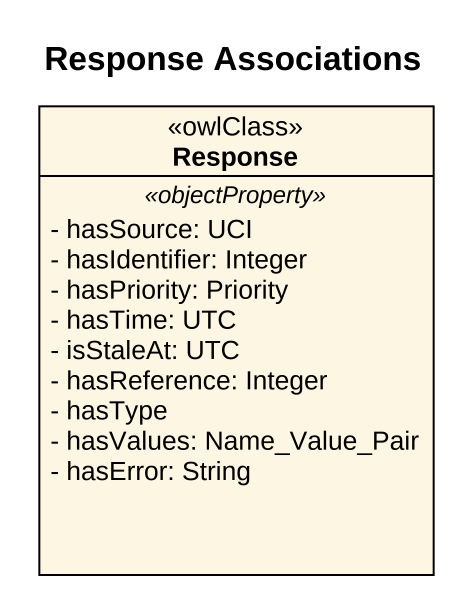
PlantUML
@startuml
title Response Associations
hide circle
hide empty members
skinparam classAttributeIconSize 0
class Response <<owlClass>> {
  .. <<objectProperty>> ..
  - hasSource: UCI
  - hasIdentifier: Integer
  - hasPriority: Priority
  - hasTime: UTC
  - isStaleAt: UTC
  - hasReference: Integer
  - hasType
  - hasValues: Name_Value_Pair
  - hasError: String
}
@enduml
